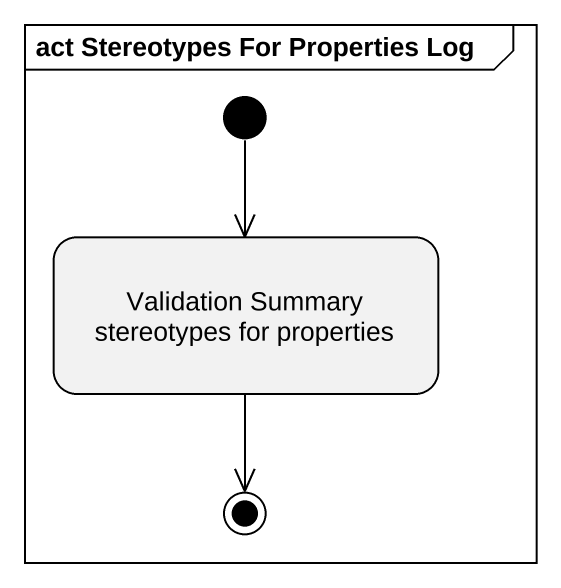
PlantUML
@startuml
mainframe act Stereotypes For Properties Log
hide empty description
state "Validation Summary stereotypes for properties" as Validation_Summary
[*] --> Validation_Summary
Validation_Summary --> [*]
@enduml
